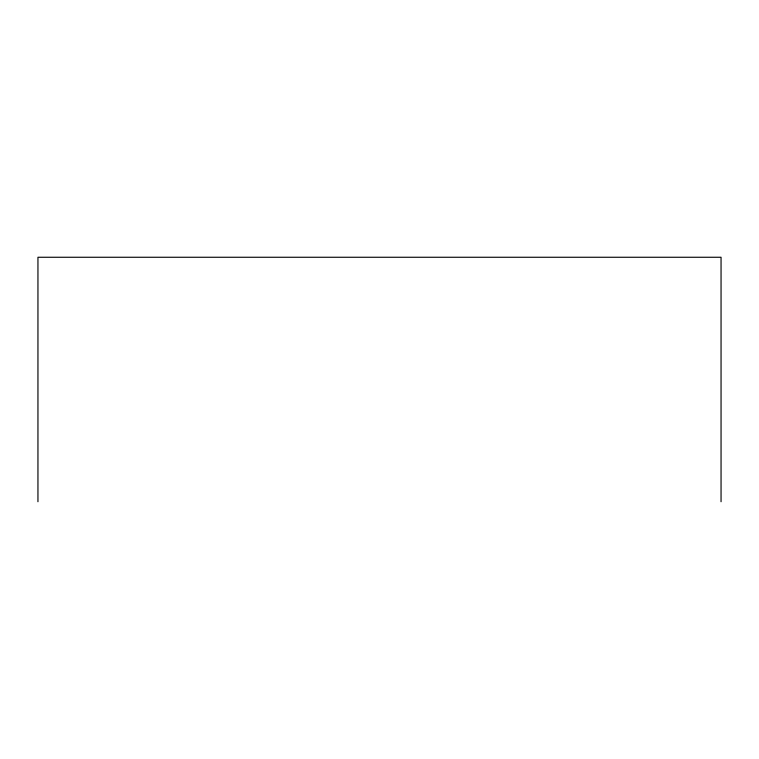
<?xml version="1.0" encoding="UTF-8"?>
<svg xmlns="http://www.w3.org/2000/svg" width="759" height="759" viewBox="0 0 759 759"><rect width="100%" height="100%" fill="white"/><g stroke="black" fill="none" stroke-linecap="round" stroke-linejoin="round"><path stroke-width="1.14" d="M721.05 501.737L721.05 257.263L37.95 257.263L37.95 501.737"/></g></svg>
